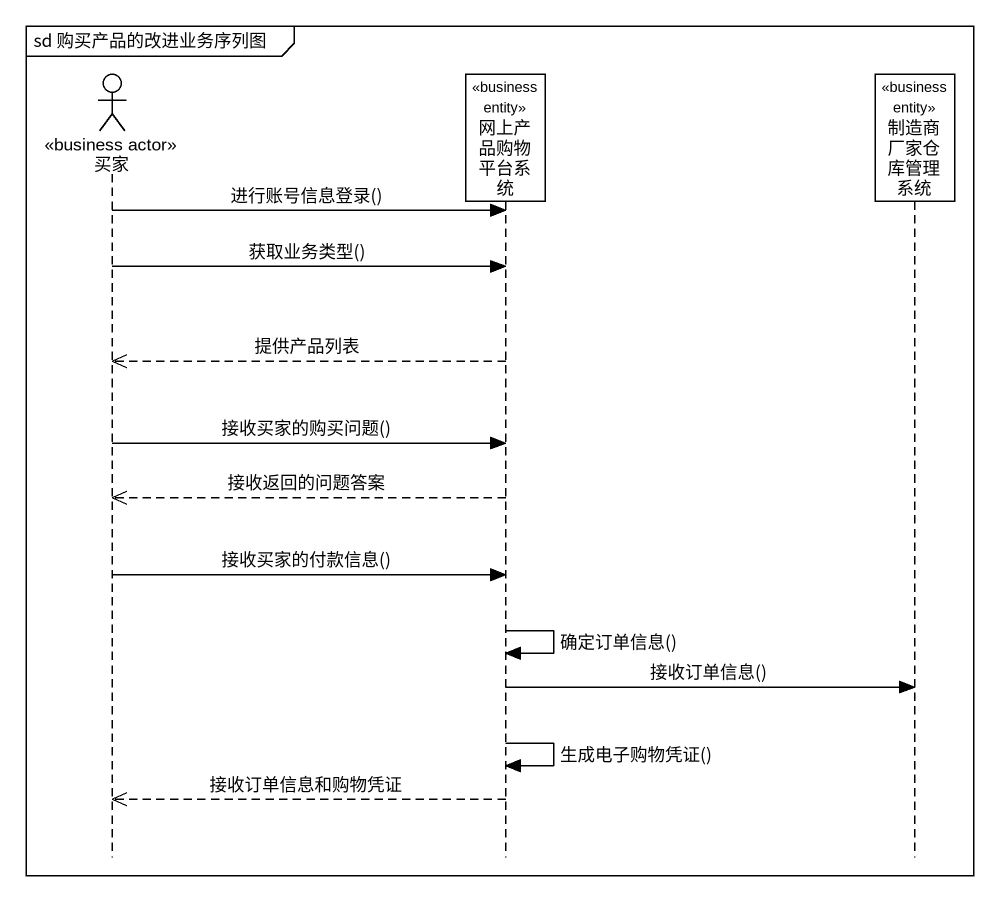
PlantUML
@startuml
mainframe sd 购买产品的改进业务序列图
hide footbox
actor 买家 <<business actor>>
participant 网上产品购物平台系统 <<business entity>>
participant 制造商厂家仓库管理系统 <<business entity>>

买家 -> 网上产品购物平台系统 : 进行账号信息登录()
买家 -> 网上产品购物平台系统 : 获取业务类型()
网上产品购物平台系统 -->> 买家 : 提供产品列表
买家 -> 网上产品购物平台系统 : 接收买家的购买问题()
网上产品购物平台系统 -->> 买家 : 接收返回的问题答案
买家 -> 网上产品购物平台系统 : 接收买家的付款信息()
网上产品购物平台系统 -> 网上产品购物平台系统 : 确定订单信息()
网上产品购物平台系统 -> 制造商厂家仓库管理系统 : 接收订单信息()
网上产品购物平台系统 -> 网上产品购物平台系统 : 生成电子购物凭证()
网上产品购物平台系统 -->> 买家 : 接收订单信息和购物凭证
@enduml
